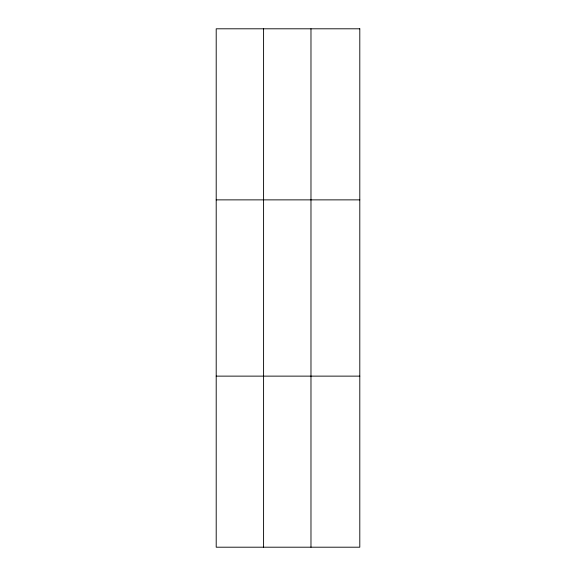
<?xml version="1.0" encoding="UTF-8"?>
<svg xmlns="http://www.w3.org/2000/svg" width="576" height="576" viewBox="0 0 576 576"><rect width="100%" height="100%" fill="white"/><g stroke="black" fill="none" stroke-linecap="round" stroke-linejoin="round"><path stroke-width="0.86" d="M263.585 547.2L263.585 28.8M310.975 547.2L310.975 28.8M216.202 199.872L359.798 199.872M216.202 376.128L359.798 376.128M359.798 28.8L359.798 547.2L216.202 547.2L216.202 28.8L359.798 28.8"/></g></svg>
